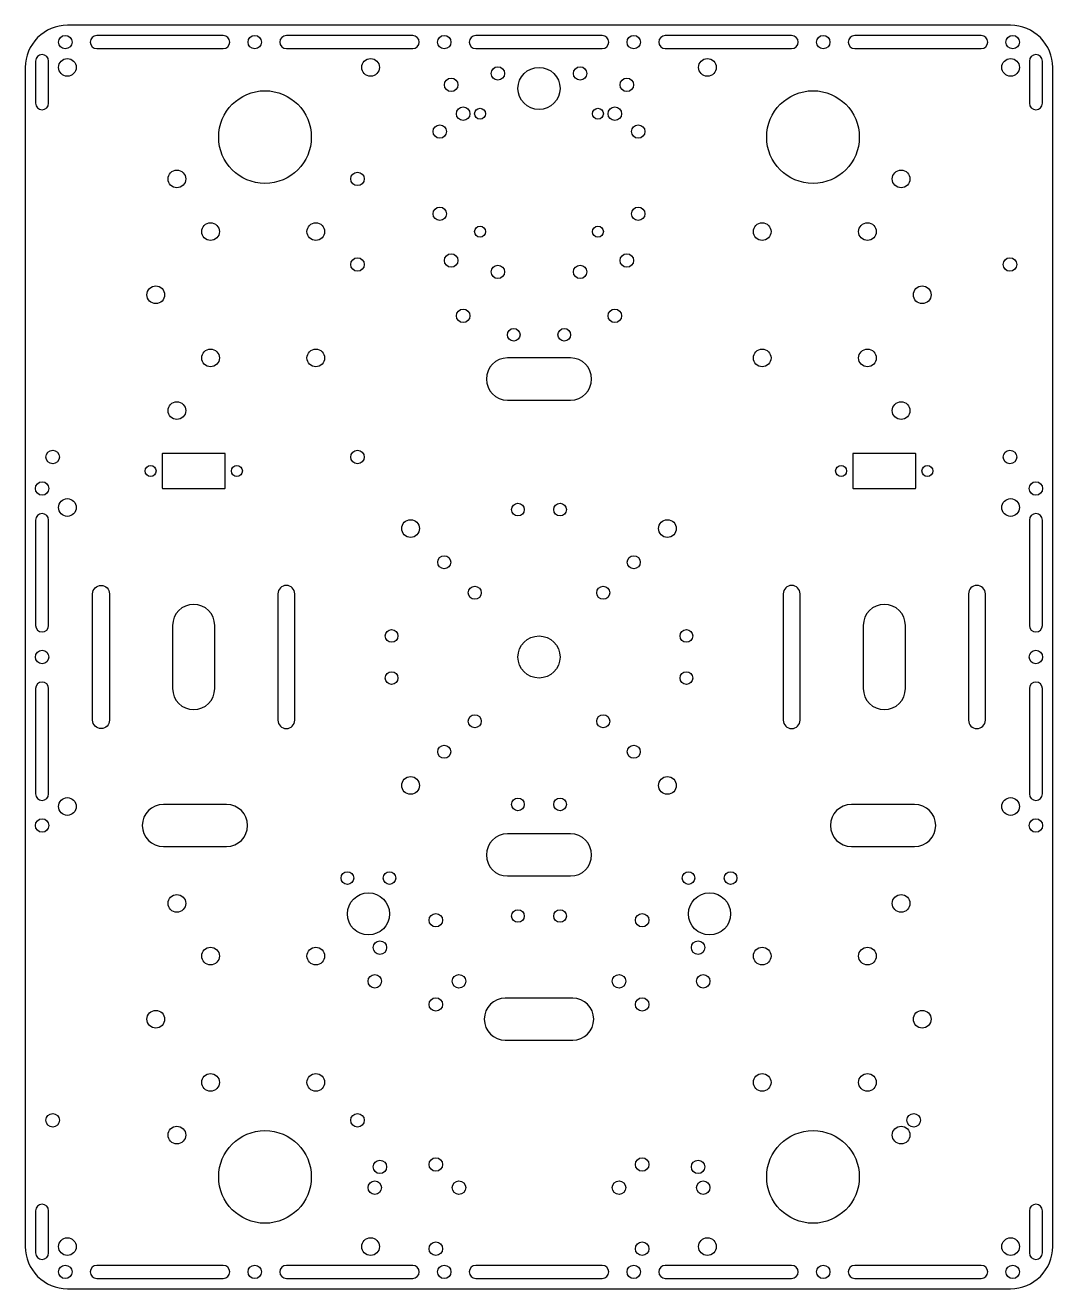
# Model space of a CAD drawing. Header units: millimetres. Extents: x -122 to 122, y -150 to 150.
import ezdxf

# ---------------------------------------------------------------- set-up
doc = ezdxf.new("R2010")
doc.units = ezdxf.units.MM
doc.layers.get('0').update_dxf_attribs({"linetype": 'CONTINUOUS'})

msp = doc.modelspace()

# ---------------------------------------------------------------- linework, layer by layer
for points in [[(122, -140), (122, 140, 0.414214), (112, 150), (0, 150), (-112, 150, 0.414214), (-122, 140), (-122, 131.5), (-122, 40.5), (-122, 0), (-122, -40.5), (-122, -131.5), (-122, -140, 0.414214), (-112, -150), (0, -150), (112, -150, 0.414214)], [(-75, 144.45, 1), (-75, 147.55), (-105, 147.55, 1), (-105, 144.45)], [(-60, 147.55, 1), (-60, 144.45), (-30, 144.45, 1), (-30, 147.55)], [(-15, 147.55, 1), (-15, 144.45), (15, 144.45, 1), (15, 147.55)], [(30, 147.55, 1), (30, 144.45), (60, 144.45, 1), (60, 147.55)], [(75, 147.55, 1), (75, 144.45), (105, 144.45, 1), (105, 147.55)], [(-116.45, 141.5, 1), (-119.55, 141.5), (-119.55, 131.5, 1), (-116.45, 131.5)], [(119.55, 141.5, 1), (116.45, 141.5), (116.45, 131.5, 1), (119.55, 131.5)], [(-7.5, 71, 1), (-7.5, 61), (7.5, 61, 1), (7.5, 71)], [(-89.3, 48.34, 0.414214), (-89.5, 48.14), (-89.5, 40.2, 0.414214), (-89.3, 40), (-74.7, 40, 0.414214), (-74.5, 40.2), (-74.5, 48.14, 0.414214), (-74.7, 48.34)], [(74.5, 40.2, 0.414214), (74.7, 40), (89.3, 40, 0.414214), (89.5, 40.2), (89.5, 48.14, 0.414214), (89.3, 48.34), (74.7, 48.34, 0.414214), (74.5, 48.14)], [(-119.55, 7.5, 1), (-116.45, 7.5), (-116.45, 32.5, 1), (-119.55, 32.5)], [(119.55, 32.5, 1), (116.45, 32.5), (116.45, 7.5, 1), (119.55, 7.5)], [(-102, 15), (-102, -15, -1), (-106, -15), (-106, 15, -1)], [(-58, 15, 1), (-62, 15), (-62, -15, 1), (-58, -15)], [(62, 15, 1), (58, 15), (58, -15, 1), (62, -15)], [(106, 15, 1), (102, 15), (102, -15, 1), (106, -15)], [(-77, 7.5, 1), (-87, 7.5), (-87, -7.5, 1), (-77, -7.5)], [(77, -7.5, 1), (87, -7.5), (87, 7.5, 1), (77, 7.5)], [(-116.45, -7.5, 1), (-119.55, -7.5), (-119.55, -32.5, 1), (-116.45, -32.5)], [(116.45, -32.5, 1), (119.55, -32.5), (119.55, -7.5, 1), (116.45, -7.5)], [(-74.2, -45, 1), (-74.2, -35), (-89.2, -35, 1), (-89.2, -45)], [(89.2, -45, 1), (89.2, -35), (74.2, -35, 1), (74.2, -45)], [(-7.5, -42, 1), (-7.5, -52), (7.5, -52, 1), (7.5, -42)], [(-8, -81, 1), (-8, -91), (8, -91, 1), (8, -81)], [(-116.45, -131.5, 1), (-119.55, -131.5), (-119.55, -141.5, 1), (-116.45, -141.5)], [(116.45, -141.5, 1), (119.55, -141.5), (119.55, -131.5, 1), (116.45, -131.5)], [(-75, -147.55, 1), (-75, -144.45), (-105, -144.45, 1), (-105, -147.55)], [(-30, -147.55, 1), (-30, -144.45), (-60, -144.45, 1), (-60, -147.55)], [(-15, -144.45, 1), (-15, -147.55), (15, -147.55, 1), (15, -144.45)], [(30, -144.45, 1), (30, -147.55), (60, -147.55, 1), (60, -144.45)], [(75, -144.45, 1), (75, -147.55), (105, -147.55, 1), (105, -144.45)]]:
    msp.add_lwpolyline(points, format="xyb", close=True)
for centre, radius in [((-112.5, 146), 1.6), ((-67.5, 146), 1.6), ((-22.5, 146), 1.6), ((22.5, 146), 1.6), ((67.5, 146), 1.6), ((112.5, 146), 1.6), ((-112, 140), 2.1), ((-40, 140), 2.1), ((40, 140), 2.1), ((112, 140), 2.1), ((-9.76, 138.56), 1.6), ((0, 135), 5), ((9.76, 138.56), 1.6), ((-20.86, 135.86), 1.6), ((20.86, 135.86), 1.6), ((-65.07, 123.45), 11), ((65.07, 123.45), 11), ((-18, 129), 1.6), ((-14, 129), 1.3), ((14, 129), 1.3), ((18, 129), 1.6), ((-23.56, 124.76), 1.6), ((23.56, 124.76), 1.6), ((-86, 113.5), 2.1), ((-43.1, 113.52), 1.6), ((86, 113.5), 2.1), ((-23.56, 105.24), 1.6), ((23.56, 105.24), 1.6), ((-78, 101), 2.1), ((-53, 101), 2.1), ((-14, 101), 1.3), ((14, 101), 1.3), ((53, 101), 2.1), ((78, 101), 2.1), ((-43.1, 93.2), 1.6), ((-20.86, 94.14), 1.6), ((-9.76, 91.44), 1.6), ((9.76, 91.44), 1.6), ((20.86, 94.14), 1.6), ((111.84, 93.2), 1.6), ((-91, 86), 2.1), ((91, 86), 2.1), ((-18, 81), 1.6), ((18, 81), 1.6), ((-6, 76.5), 1.5), ((6, 76.5), 1.5), ((-78, 71), 2.1), ((-53, 71), 2.1), ((53, 71), 2.1), ((78, 71), 2.1), ((-86, 58.5), 2.1), ((86, 58.5), 2.1), ((-115.49, 47.48), 1.6), ((-43.1, 47.48), 1.6), ((111.84, 47.48), 1.6), ((-92.25, 44.17), 1.3), ((-71.75, 44.17), 1.3), ((71.75, 44.17), 1.3), ((92.25, 44.17), 1.3), ((-118, 40), 1.6), ((118, 40), 1.6), ((-112, 35.5), 2.1), ((-5, 35), 1.5), ((5, 35), 1.5), ((112, 35.5), 2.1), ((-30.5, 30.5), 2.1), ((30.5, 30.5), 2.1), ((-22.5, 22.5), 1.55), ((22.5, 22.5), 1.55), ((-15.25, 15.25), 1.55), ((15.25, 15.25), 1.55), ((-35, 5), 1.5), ((35, 5), 1.5), ((0, 0), 5), ((-118, 0), 1.6), ((118, 0), 1.6), ((-35, -5), 1.5), ((35, -5), 1.5), ((-15.25, -15.25), 1.55), ((15.25, -15.25), 1.55), ((-22.5, -22.5), 1.55), ((22.5, -22.5), 1.55), ((-30.5, -30.5), 2.1), ((30.5, -30.5), 2.1), ((-112, -35.5), 2.1), ((-5, -35), 1.5), ((5, -35), 1.5), ((112, -35.5), 2.1), ((-118, -40), 1.6), ((118, -40), 1.6), ((-45.5, -52.5), 1.5), ((-35.5, -52.5), 1.5), ((35.5, -52.5), 1.5), ((45.5, -52.5), 1.5), ((-86, -58.5), 2.1), ((-40.5, -61), 5), ((40.5, -61), 5), ((86, -58.5), 2.1), ((-5, -61.5), 1.5), ((5, -61.5), 1.5), ((-24.5, -62.5), 1.6), ((24.5, -62.5), 1.6), ((-78, -71), 2.1), ((-53, -71), 2.1), ((-37.78, -69), 1.6), ((37.78, -69), 1.6), ((53, -71), 2.1), ((78, -71), 2.1), ((-39, -77), 1.6), ((-19, -77), 1.6), ((19, -77), 1.6), ((39, -77), 1.6), ((-24.5, -82.5), 1.6), ((24.5, -82.5), 1.6), ((-91, -86), 2.1), ((91, -86), 2.1), ((-78, -101), 2.1), ((-53, -101), 2.1), ((53, -101), 2.1), ((78, -101), 2.1), ((-115.49, -110), 1.6), ((-43.1, -110), 1.6), ((88.98, -110), 1.6), ((-86, -113.5), 2.1), ((-65.07, -123.45), 11), ((65.07, -123.45), 11), ((86, -113.5), 2.1), ((-37.78, -121.07), 1.6), ((-24.5, -120.5), 1.6), ((24.5, -120.5), 1.6), ((37.78, -121.07), 1.6), ((-39, -126), 1.6), ((-19, -126), 1.6), ((19, -126), 1.6), ((39, -126), 1.6), ((-112, -140), 2.1), ((-40, -140), 2.1), ((40, -140), 2.1), ((112, -140), 2.1), ((-24.5, -140.5), 1.6), ((24.5, -140.5), 1.6), ((-112.5, -146), 1.6), ((-67.5, -146), 1.6), ((-22.5, -146), 1.6), ((22.5, -146), 1.6), ((67.5, -146), 1.6), ((112.5, -146), 1.6)]:
    msp.add_circle(centre, radius)

doc.saveas('drawing.dxf')
